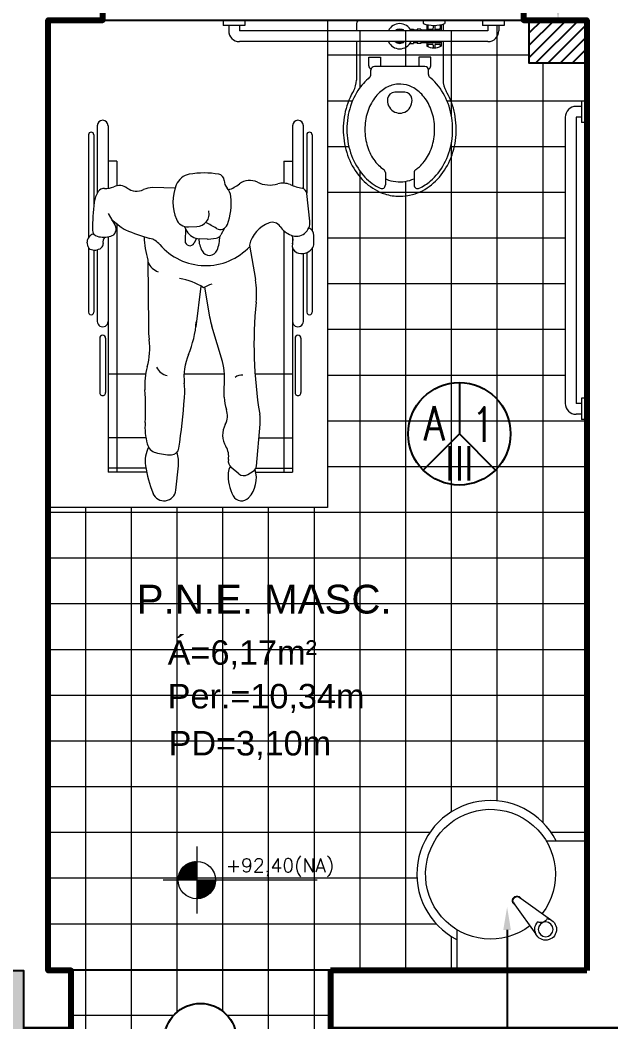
# Model space of a CAD drawing. Header units: metres. Extents: x -15851 to -15710, y 6781 to 6850.
# Drawn here: x -15805.725 to -15803.674, y 6833.969 to 6837.447 of the extents above; entities that cross this region are included whole.
import ezdxf
from ezdxf import colors
from ezdxf.entities.mleader import LeaderData, LeaderLine
from ezdxf.enums import TextEntityAlignment as Align
from ezdxf.math import Vec2, Vec3

# ---------------------------------------------------------------- set-up
doc = ezdxf.new("R2010")
doc.units = ezdxf.units.M
doc.linetypes.add('ACAD_ISO02W100', pattern=[15, 12, -3])
doc.layers.add('borda', color=220, linetype='Continuous', lineweight=9, plot=False)
for name, color, linetype in [('ESQUADRIAS', 2, 'Continuous'), ('pilares', 253, 'Continuous'), ('Shafts', 1, 'Continuous'), ('TEXTO', 7, 'Continuous'), ('Texto Esquadrias', 7, 'Continuous'), ('Texto Perimetro e Pé Direito', 7, 'Continuous'), ('TXT', 2, 'Continuous')]:
    doc.layers.add(name, color=color, linetype=linetype)
for name, color, linetype, lineweight in [('hachura interna', 49, 'Continuous', 9), ('linha', 1, 'Continuous', 9), ('Linha 1', 1, 'Continuous', 13), ('linha2', 2, 'Continuous', 20), ('parede', 8, 'Continuous', 80), ('parede-0', 1, 'Continuous', 30), ('PISO', 8, 'Continuous', 13), ('projeção', 25, 'ACAD_ISO02W100', 9)]:
    doc.layers.add(name, color=color, linetype=linetype, lineweight=lineweight)
doc.layers.get('borda').off()
doc.styles.add('AMBI', font='arial.ttf')
doc.styles.add('romans', font='romans.shx')
doc.styles.add('STYLE1', font='romans.shx')

# ---------------------------------------------------------------- blocks, each defined once
blk = doc.blocks.new('lavatorio PNE')
at = {"layer": 'linha'}
blk.add_circle((20.89, -5.72), 1.7, dxfattribs=at)
blk.add_arc((20.89, -15.1), 1.06, 161.2845, 18.7155, dxfattribs=at)
at = {"layer": 'linha2'}
for p, q in [((19.89, -14.76), (18.52, -6.53)), ((21.89, -14.76), (23.25, -6.53)), ((20.01, -15.47), (19.89, -14.76)), ((21.77, -15.47), (21.89, -14.76))]:
    blk.add_line(p, q, dxfattribs=at)
for centre, radius, start, end in [((20.89, -5.72), 2.5, 341.1513, 198.8487), ((20.89, -5.72), 2.5, 198.8487, 267.8282), ((20.89, -5.72), 2.5, 323.7684, 341.1513), ((20.89, -23.75), 15, 97.571, 82.429), ((22.43, -8.91), 1.77, 74.3438, 157.2528), ((20.89, -14.95), 1.03, 210.8046, 329.1954)]:
    blk.add_arc(centre, radius, start, end, dxfattribs=at)
blk = doc.blocks.new('LSKDFL')
at = {"layer": 'linha'}
blk.add_arc((-16292.2732, 6871.4164), 0.17, 27.0513, 242.9487, dxfattribs=at)
at = {"layer": 'linha2'}
blk.add_lwpolyline([(-16292.1447, 6871.4937), (-16292.0505, 6871.4937), (-16292.0505, 6871.1937), (-16292.3505, 6871.1937), (-16292.3505, 6871.2878)], dxfattribs=at)
at = {"layer": 'linha', "xscale": -0.01, "yscale": 0.01, "zscale": 0.01, "rotation": 225.0000000000001}
blk.add_blockref('lavatorio PNE', (-16292.253, 6871.1007), dxfattribs=at)
blk = doc.blocks.new('deficiente 10')
for p, q in [((-741.89, 289.11), (-744.62, 289.09)), ((-782.78, 285.44), (-760.92, 285.44)), ((-779.61, 288.5), (-746.4, 288.5)), ((-779.61, 286.64), (-759.4, 286.64)), ((-749.65, 287.7), (-759.24, 286.66)), ((-740.15, 288.5), (-718.03, 288.5)), ((-738.77, 286.64), (-718.03, 286.64)), ((-738.47, 285.44), (-714.85, 285.44)), ((-709.01, 284.59), (-690.11, 284.59)), ((-709.01, 282.56), (-690.11, 282.56)), ((-782.78, 281.71), (-762, 281.71)), ((-770.51, 278.72), (-770.51, 281.71)), ((-770.51, 278.72), (-762.82, 278.72)), ((-746.29, 278.72), (-662.49, 278.72)), ((-744.04, 281.71), (-741.76, 281.71)), ((-740.39, 281.71), (-662.49, 281.71)), ((-696.56, 281.71), (-696.56, 268.66)), ((-674.43, 270.01), (-674.43, 281.71)), ((-663.9, 268.95), (-663.9, 281.71)), ((-662.49, 268.92), (-662.49, 281.71)), ((-741.35, 266.75), (-729.33, 268.81)), ((-664.63, 269.14), (-679.18, 270.44)), ((-661.7, 266.18), (-662.89, 268.07)), ((-661.92, 263.08), (-664.14, 260.43)), ((-747.19, 258.08), (-744.88, 256.82)), ((-696.56, 258.04), (-696.56, 244.04)), ((-688.48, 258), (-696.53, 258.04)), ((-743.38, 252.4), (-743.75, 255.17)), ((-700.93, 257.39), (-713.14, 253.67)), ((-743.37, 252.2), (-743.52, 249.39)), ((-726.72, 251.16), (-716.4, 252.9)), ((-747.69, 245.55), (-747.84, 248.46)), ((-743.68, 248.33), (-742.01, 247.52)), ((-727.1, 249.89), (-712.92, 248.12)), ((-747.87, 244.08), (-746.19, 245.03)), ((-747.03, 244.56), (-742.79, 244.4)), ((-761.12, 240.92), (-761.29, 233.11)), ((-656.22, 241.18), (-664.64, 242.1)), ((-736.1, 231.52), (-712.81, 231.65)), ((-696.56, 230.69), (-696.56, 217.66)), ((-674.43, 230.8), (-674.43, 217.66)), ((-663.9, 230.79), (-663.9, 217.66)), ((-662.49, 231.05), (-662.49, 217.66)), ((-770.51, 220.65), (-761.91, 220.65)), ((-770.51, 220.65), (-770.51, 217.66)), ((-752.25, 217.67), (-748.17, 220.13)), ((-750.21, 218.89), (-747.55, 222.2)), ((-749.74, 219.48), (-749.74, 219.18)), ((-748.8, 220.65), (-662.49, 220.65)), ((-782.78, 217.66), (-761.01, 217.66)), ((-744.21, 217.66), (-662.49, 217.66)), ((-709.01, 216.81), (-690.11, 216.81)), ((-782.78, 213.93), (-759.42, 213.93)), ((-779.61, 212.73), (-755.14, 212.73)), ((-739.71, 213.93), (-714.85, 213.93)), ((-739.6, 212.73), (-718.03, 212.73)), ((-709.01, 214.78), (-690.11, 214.78)), ((-779.61, 210.87), (-743.77, 210.87)), ((-743.56, 210.71), (-744.54, 211.43)), ((-740.76, 210.75), (-742.38, 210.45)), ((-740.44, 210.87), (-718.03, 210.87))]:
    blk.add_line(p, q)
for centre, radius, start, end in [((-744.6, 286.04), 3.06, 90.3734, 154.0963), ((-741.87, 286.37), 2.73, 50.9982, 90.3734), ((-782.78, 283.58), 1.87, 90, 270), ((-779.61, 287.57), 0.933, 90, 270), ((-759.01, 284.59), 2.09, 96.1738, 168.553), ((-749.14, 282.98), 4.74, 338.1434, 96.1738), ((-743.04, 284.92), 4.61, 336.7071, 50.9982), ((-718.03, 287.57), 0.933, 270, 90), ((-714.85, 283.58), 1.87, 270, 90), ((-782.23, 289.29), 21.6, 337.1485, 348.553), ((-742.9, 277.53), 4.34, 74.409, 113.6829), ((-741.07, 284.07), 2.46, 254.409, 336.7071), ((-709.01, 283.58), 1.02, 90, 270), ((-690.11, 283.58), 1.02, 270, 90), ((-756.42, 278.41), 6.41, 157.1485, 196.5694), ((-752.7, 284.41), 8.57, 304.5485, 338.1434), ((-771.88, 273.81), 9.72, 333.5166, 16.5694), ((-746, 274.68), 3.24, 124.5485, 199.9444), ((-738.92, 277.25), 10.77, 199.9444, 256.9452), ((-757.88, 266.84), 5.91, 153.5166, 217.5222), ((-724.46, 240.31), 28.91, 84.1619, 99.6849), ((-706.7, 414.09), 145.78, 264.1619, 279.4895), ((-680.4, 256.78), 13.71, 84.8929, 99.4895), ((-664.84, 266.84), 2.3, 32.0961, 84.8929), ((-660.43, 259.08), 10.06, 47.1659, 107.4034), ((-755.25, 251.54), 21.03, 310.6612, 46.6858), ((-693.21, 263.9), 3, 169.3771, 225.3134), ((-663.94, 264.78), 2.64, 320.0692, 32.0961), ((-655.86, 264.01), 3.33, 299.1731, 47.1659), ((-773.62, 254.75), 13.93, 19.7257, 37.5222), ((-661.05, 273.32), 13.98, 264.8934, 299.1731), ((-763.77, 255.75), 2.19, 90.9535, 170.2167), ((-763.87, 262.07), 4.12, 270.9535, 311.3289), ((-757.59, 254.92), 5.39, 96.4099, 131.3289), ((-755.83, 239.25), 21.16, 69.5864, 96.4099), ((-749.35, 256.65), 2.59, 329.1701, 69.5864), ((-696.6, 243.19), 14.84, 89.7461, 106.9445), ((-688.43, 270.11), 12.11, 269.7461, 290.1272), ((-682.07, 252.77), 6.35, 61.1107, 110.1272), ((-675.4, 264.88), 7.47, 241.1107, 302.0847), ((-668.02, 253.11), 6.42, 79.8776, 122.0847), ((-666.38, 262.3), 2.92, 259.8776, 320.0692), ((-661.87, 264.2), 4.83, 237.7219, 264.8934), ((-736.57, 251.06), 29.79, 170.2167, 190.0443), ((-710.17, 233.27), 43.04, 149.1701, 154.8848), ((-745.95, 254.88), 2.22, 7.5231, 61.3712), ((-744.31, 243.54), 12.89, 68.468, 90.2381), ((-740.64, 252.85), 2.89, 297.295, 68.468), ((-752.12, 248.46), 4.28, 0, 105.4377), ((-744.48, 252.25), 1.11, 357.1058, 7.5231), ((-708.49, 239.21), 21.46, 147.274, 171.2195), ((-707.97, 260.61), 21, 199.3703, 207.8163), ((-720.73, 278.6), 26.06, 279.5756, 286.9445), ((-748.83, 249.65), 5.32, 299.7251, 357.1058), ((-744.23, 259.8), 10.72, 273.7076, 297.295), ((-742.73, 246.04), 1.64, 267.8272, 64.231), ((-717.45, 211.68), 36.72, 67.3879, 85.668), ((-759.96, 246.92), 6.04, 190.0443, 248.1335), ((-751.96, 245.32), 4.28, 292.3739, 3.0345), ((-695.48, 264.41), 20.4, 247.3879, 276.056), ((-690.4, 216.46), 27.82, 85.583, 96.056), ((-708.97, -24), 268.99, 81.839, 85.583), ((-756.33, 255.96), 15.78, 248.1335, 292.3739), ((-671.16, 239.68), 2.62, 1.2881, 81.839), ((-665.79, 231.59), 10.57, 83.7627, 109.5493), ((-656.67, 237.08), 4.12, 291.9692, 83.7627), ((-701.86, 239.79), 6.09, 298.693, 344.3358), ((-686.65, 239.33), 18.11, 343.4823, 1.2881), ((-754.62, 232.96), 6.67, 178.7191, 206.463), ((-737.21, 230.53), 6.66, 130.6612, 165.644), ((-738.13, 237.43), 6.52, 295.1049, 338.8275), ((-673.39, 235.4), 4.29, 284.8355, 343.4823), ((-670.74, 271.97), 41.74, 278.261, 291.9692), ((-765.47, 227.56), 5.45, 323.1315, 26.463), ((-794.6, 245.22), 52.57, 335.8172, 345.644), ((-744.49, 257.23), 27.04, 270.5698, 288.0744), ((-713, 266.35), 34.7, 270.312, 277.4493), ((-705.47, 208.78), 23.36, 74.1699, 97.4493), ((-692.85, 253.27), 22.88, 254.1699, 274.4975), ((-684.86, 151.59), 79.1, 86.3024, 94.4975), ((-678.25, 253.75), 23.27, 266.3024, 284.8355), ((-666.27, 241.2), 10.65, 242.6529, 278.261), ((-757.52, 221.59), 4.49, 143.1315, 205.2149), ((-752.83, 226.47), 6.79, 321.1007, 335.8172), ((-767.49, 216.89), 6.53, 356.2268, 25.2149), ((-746.86, 217.95), 2.54, 14.3528, 121.0291), ((-782.78, 215.79), 1.87, 90, 270), ((-758.47, 216.3), 2.51, 176.2268, 235.4123), ((-753.7, 216.2), 9.6, 346.2891, 14.3528), ((-742.23, 218.76), 2.88, 229.4894, 277.8265), ((-741.63, 214.34), 1.58, 37.78, 97.8265), ((-714.85, 215.79), 1.87, 270, 90), ((-709.01, 215.79), 1.02, 90, 270), ((-690.11, 215.79), 1.02, 270, 90), ((-779.61, 211.8), 0.933, 90, 270), ((-755.27, 220.95), 8.15, 235.4123, 263.5457), ((-745.36, 308.58), 96.35, 263.5457, 269.2953), ((-746.51, 214.45), 2.2, 269.2953, 346.2891), ((-743.77, 212.49), 1.31, 166.4185, 233.805), ((-743.36, 213), 3.77, 334.4064, 37.78), ((-718.03, 211.8), 0.933, 270, 90), ((-742.66, 211.94), 1.52, 233.805, 280.699), ((-740.96, 211.85), 1.12, 280.699, 334.4064)]:
    blk.add_arc(centre, radius, start, end)
blk = doc.blocks.new('SDFSDF')
at = {"layer": 'linha2'}
for p, q in [((-15806.4186, 6838.1187), (-15806.4186, 6838.0999)), ((-15806.3436, 6838.0999), (-15806.4186, 6838.0999)), ((-15806.3999, 6838.0999), (-15806.3999, 6838.0812)), ((-15806.3624, 6838.0999), (-15806.3624, 6838.0812)), ((-15806.3436, 6838.1187), (-15806.3436, 6838.0999)), ((-15805.7249, 6838.1187), (-15805.7249, 6838.1062)), ((-15805.7124, 6838.1027), (-15805.7124, 6838.0841)), ((-15805.7092, 6838.102), (-15805.7092, 6838.0903)), ((-15805.6905, 6838.1), (-15805.6905, 6838.0903)), ((-15805.6842, 6838.1), (-15805.6842, 6838.0903)), ((-15805.6655, 6838.102), (-15805.6655, 6838.0903)), ((-15805.6624, 6838.1027), (-15805.6624, 6838.0841)), ((-15805.6499, 6838.1187), (-15805.6499, 6838.1062)), ((-15805.5186, 6838.1187), (-15805.5186, 6838.0999)), ((-15805.4436, 6838.0999), (-15805.5186, 6838.0999)), ((-15805.4999, 6838.0999), (-15805.4999, 6838.0812)), ((-15805.4624, 6838.0999), (-15805.4624, 6838.0812)), ((-15805.4436, 6838.1187), (-15805.4436, 6838.0999)), ((-15805.4999, 6838.0812), (-15806.3624, 6838.0812)), ((-15805.7701, 6838.0872), (-15805.7581, 6838.0872)), ((-15805.7581, 6838.0872), (-15805.7581, 6838.0812)), ((-15805.7581, 6838.0841), (-15805.7456, 6838.0841)), ((-15805.7456, 6838.0872), (-15805.7456, 6838.0812)), ((-15805.7331, 6838.0872), (-15805.7456, 6838.0872)), ((-15805.7331, 6838.0872), (-15805.7331, 6838.0812)), ((-15805.7331, 6838.0841), (-15805.6624, 6838.0841)), ((-15805.7061, 6838.0872), (-15805.6936, 6838.0872)), ((-15805.6811, 6838.0872), (-15805.6686, 6838.0872)), ((-15805.4999, 6838.0437), (-15806.3624, 6838.0437)), ((-15805.7701, 6838.0376), (-15805.7581, 6838.0376)), ((-15805.7581, 6838.0437), (-15805.7581, 6838.0376)), ((-15805.7581, 6838.0408), (-15805.7456, 6838.0408)), ((-15805.7456, 6838.0437), (-15805.7456, 6838.0376)), ((-15805.7331, 6838.0376), (-15805.7456, 6838.0376)), ((-15805.7331, 6838.0437), (-15805.7331, 6838.0376)), ((-15805.7331, 6838.0408), (-15805.6624, 6838.0408)), ((-15805.7124, 6838.0408), (-15805.7124, 6838.0283)), ((-15805.7092, 6838.0314), (-15805.7092, 6838.0267)), ((-15805.7061, 6838.0345), (-15805.6936, 6838.0345)), ((-15805.6905, 6838.0314), (-15805.6905, 6838.0221)), ((-15805.6842, 6838.0314), (-15805.6842, 6838.0221)), ((-15805.6811, 6838.0345), (-15805.6686, 6838.0345)), ((-15805.6655, 6838.0314), (-15805.6655, 6838.0267)), ((-15805.6624, 6838.0408), (-15805.6624, 6838.0283)), ((-15805.1753, 6837.8187), (-15805.1941, 6837.8187)), ((-15805.1753, 6837.8374), (-15805.1753, 6837.7624)), ((-15805.1566, 6837.8374), (-15805.1753, 6837.8374)), ((-15805.2316, 6837.7812), (-15805.2316, 6836.7874)), ((-15805.1941, 6837.7812), (-15805.1941, 6836.7874)), ((-15805.1753, 6837.7812), (-15805.1941, 6837.7812)), ((-15805.1566, 6837.7624), (-15805.1753, 6837.7624)), ((-15805.1566, 6836.8062), (-15805.1753, 6836.8062)), ((-15805.1753, 6836.8062), (-15805.1753, 6836.7312)), ((-15805.1753, 6836.7874), (-15805.1941, 6836.7874)), ((-15805.1753, 6836.7499), (-15805.1941, 6836.7499)), ((-15805.1566, 6836.7312), (-15805.1753, 6836.7312))]:
    blk.add_line(p, q, dxfattribs=at)
at = {"layer": 'linha2', "linetype": 'Continuous'}
for p, q in [((-15805.9565, 6838.1062), (-15805.9565, 6838.0812)), ((-15805.6499, 6838.1187), (-15805.944, 6838.1187)), ((-15805.6557, 6838.1043), (-15805.6557, 6838.0812)), ((-15805.9565, 6838.0437), (-15805.9565, 6837.9103)), ((-15805.6557, 6838.0437), (-15805.6557, 6837.9103)), ((-15805.9135, 6837.9595), (-15805.9135, 6837.9899)), ((-15805.9135, 6837.9899), (-15805.8727, 6837.9899)), ((-15805.8727, 6837.9899), (-15805.8727, 6837.9595)), ((-15805.6988, 6837.9899), (-15805.7395, 6837.9899)), ((-15805.7395, 6837.9899), (-15805.7395, 6837.9595)), ((-15805.6988, 6837.9595), (-15805.6988, 6837.9899)), ((-15805.7186, 6837.9576), (-15805.8936, 6837.9576)), ((-15805.9061, 6837.9295), (-15805.9061, 6837.9451)), ((-15805.7061, 6837.9295), (-15805.7061, 6837.9451)), ((-15805.8561, 6837.5891), (-15805.8561, 6837.546))]:
    blk.add_line(p, q, dxfattribs=at)
at = {"layer": 'linha2'}
for points in [[(-15805.7919, 6838.0812), (-15805.7936, 6838.0841), (-15805.8186, 6838.0841), (-15805.8203, 6838.0812)], [(-15805.8203, 6838.0437), (-15805.8186, 6838.0408), (-15805.7936, 6838.0408), (-15805.7919, 6838.0437)]]:
    blk.add_lwpolyline(points, dxfattribs=at)
at = {"layer": 'linha2', "linetype": 'Continuous', "flags": 128}
for points in [[(-15805.7637, 6837.8461, 0.377621), (-15805.7885, 6837.868), (-15805.8237, 6837.868, 0.377621), (-15805.8485, 6837.8461)], [(-15805.7506, 6837.5995, 0.248891), (-15805.7561, 6837.5891), (-15805.7561, 6837.546, 0.551149), (-15805.7383, 6837.5348)]]:
    blk.add_lwpolyline(points, format="xyb", dxfattribs=at)
at = {"layer": 'linha2', "linetype": 'Continuous'}
for centre, radius, start, end in [((-15805.944, 6838.1062), 0.0125, 90, 180), ((-15805.901, 6837.9595), 0.0125, 180, 247.3817), ((-15805.8936, 6837.9451), 0.0125, 90, 180), ((-15805.8852, 6837.9595), 0.0125, 350.9999, 0), ((-15805.727, 6837.9595), 0.0125, 180, 189.0001), ((-15805.7186, 6837.9451), 0.0125, 0, 90), ((-15805.7113, 6837.9595), 0.0125, 292.6183, 0), ((-15805.9186, 6837.9295), 0.0125, 309.6473, 0), ((-15805.6936, 6837.9295), 0.0125, 180, 230.3906), ((-15806.0315, 6837.9103), 0.075, 329.4655, 0), ((-15805.5807, 6837.9103), 0.075, 180, 210.5285), ((-15805.8686, 6837.5891), 0.0125, 0, 55.8586), ((-15805.8686, 6837.546), 0.0125, 244.5524, 0)]:
    blk.add_arc(centre, radius, start, end, dxfattribs=at)
at = {"layer": 'linha2'}
for centre, radius, start, end in [((-15805.8061, 6838.0624), 0.0437, 25.3769, 154.6231), ((-15805.6874, 6838.2155), 0.1156, 251.0754, 288.9246), ((-15806.3624, 6838.0812), 0.0375, 180, 270), ((-15805.8061, 6838.0624), 0.025, 48.5904, 131.4096), ((-15805.678, 6838.0624), 0.0406, 147.7958, 152.5136), ((-15805.7061, 6838.0903), 0.00313, 180, 270), ((-15805.6936, 6838.0903), 0.00313, 270, 0), ((-15805.6811, 6838.0903), 0.00313, 180, 270), ((-15805.6686, 6838.0903), 0.00313, 270, 0), ((-15805.6967, 6838.0624), 0.0406, 27.4869, 32.2048), ((-15805.4999, 6838.0812), 0.0375, 270, 0), ((-15805.8061, 6838.0624), 0.0437, 205.3769, 334.6231), ((-15805.8061, 6838.0624), 0.025, 228.5904, 311.4096), ((-15805.678, 6838.0624), 0.0406, 207.4864, 212.2042), ((-15805.6874, 6838.0751), 0.0531, 241.9275, 298.0725), ((-15805.7061, 6838.0314), 0.00313, 90, 180), ((-15805.6936, 6838.0314), 0.00313, 0, 90), ((-15805.6811, 6838.0314), 0.00313, 90, 180), ((-15805.6686, 6838.0314), 0.00313, 0, 90), ((-15805.6967, 6838.0624), 0.0406, 327.7952, 332.5131), ((-15805.1941, 6837.7812), 0.0375, 90, 180), ((-15805.1941, 6836.7874), 0.0375, 180, 270)]:
    blk.add_arc(centre, radius, start, end, dxfattribs=at)
at = {"layer": 'linha2', "linetype": 'Continuous'}
blk.add_ellipse((-15805.8061, 6837.8402), major_axis=(0, -0.0449), ratio=0.952683, start_param=4.579645, end_param=7.986726, dxfattribs=at)
for points, knots in [([(-15805.9106, 6837.9198), (-15805.926, 6837.9071), (-15805.9397, 6837.8916), (-15805.9653, 6837.8521), (-15805.976, 6837.827), (-15805.9889, 6837.7738), (-15805.9911, 6837.7458), (-15805.9867, 6837.6907), (-15805.9802, 6837.6636), (-15805.9591, 6837.6142), (-15805.9446, 6837.5919), (-15805.9114, 6837.5572), (-15805.8934, 6837.544), (-15805.874, 6837.5347)], [3.741091, 3.741091, 3.741091, 3.741091, 4.045411, 4.045411, 4.426754, 4.426754, 4.808096, 4.808096, 5.189438, 5.189438, 5.57078, 5.57078, 5.909278, 5.909278, 5.909278, 5.909278]), ([(-15805.7383, 6837.5348), (-15805.7245, 6837.5413), (-15805.7115, 6837.5498), (-15805.6805, 6837.5762), (-15805.6641, 6837.5968), (-15805.6391, 6837.6436), (-15805.6303, 6837.6697), (-15805.6215, 6837.7241), (-15805.6214, 6837.7522), (-15805.6299, 6837.8066), (-15805.6384, 6837.8329), (-15805.6632, 6837.8799), (-15805.6793, 6837.9006), (-15805.6994, 6837.918), (-15805.7005, 6837.9189), (-15805.7016, 6837.9198)], [0.373937, 0.373937, 0.373937, 0.373937, 0.613333, 0.613333, 0.994675, 0.994675, 1.376017, 1.376017, 1.757359, 1.757359, 2.138701, 2.138701, 2.520043, 2.520043, 2.542071, 2.542071, 2.542071, 2.542071]), ([(-15805.7506, 6837.5995), (-15805.7463, 6837.6024), (-15805.7421, 6837.6057), (-15805.7259, 6837.6201), (-15805.7149, 6837.6342), (-15805.6975, 6837.667), (-15805.6912, 6837.6859), (-15805.6844, 6837.7255), (-15805.6841, 6837.7462), (-15805.6896, 6837.7861), (-15805.6954, 6837.8053), (-15805.7118, 6837.8392), (-15805.7224, 6837.8537), (-15805.7461, 6837.8767), (-15805.7591, 6837.8849), (-15805.7858, 6837.8951), (-15805.7994, 6837.8971), (-15805.8264, 6837.8951), (-15805.8399, 6837.8911), (-15805.866, 6837.8767), (-15805.8785, 6837.8662), (-15805.9003, 6837.8393), (-15805.9095, 6837.8229), (-15805.9226, 6837.7864), (-15805.9264, 6837.7663), (-15805.9278, 6837.7257), (-15805.9254, 6837.7053), (-15805.9148, 6837.6673), (-15805.9067, 6837.6497), (-15805.8866, 6837.6203), (-15805.8745, 6837.6083), (-15805.8618, 6837.5996), (-15805.8617, 6837.5995), (-15805.8616, 6837.5995)], [0.509912, 0.509912, 0.509912, 0.509912, 0.634301, 0.634301, 1.001215, 1.001215, 1.368128, 1.368128, 1.735042, 1.735042, 2.101955, 2.101955, 2.468868, 2.468868, 2.835782, 2.835782, 3.202695, 3.202695, 3.569609, 3.569609, 3.936522, 3.936522, 4.303435, 4.303435, 4.670349, 4.670349, 5.037262, 5.037262, 5.404176, 5.404176, 5.771089, 5.771089, 5.773195, 5.773195, 5.773195, 5.773195]), ([(-15805.9669, 6837.8722), (-15805.9713, 6837.8648), (-15805.9752, 6837.8572), (-15805.9899, 6837.8249), (-15805.9972, 6837.7982), (-15806.0036, 6837.7437), (-15806.0026, 6837.7157), (-15805.9926, 6837.6619), (-15805.9835, 6837.636), (-15805.9581, 6837.5894), (-15805.9417, 6837.5686), (-15805.9034, 6837.5352), (-15805.8814, 6837.5225), (-15805.8412, 6837.5095), (-15805.8237, 6837.5067), (-15805.8061, 6837.5067), (-15805.7912, 6837.5067), (-15805.7762, 6837.5087), (-15805.7381, 6837.5192), (-15805.7157, 6837.5309), (-15805.6762, 6837.5626), (-15805.6591, 6837.5826), (-15805.6322, 6837.628), (-15805.6222, 6837.6535), (-15805.6105, 6837.7069), (-15805.6087, 6837.7348), (-15805.6133, 6837.7896), (-15805.6197, 6837.8165), (-15805.6344, 6837.8521), (-15805.6396, 6837.8624), (-15805.6453, 6837.8722)], [4.092165, 4.092165, 4.092165, 4.092165, 4.209542, 4.209542, 4.571964, 4.571964, 4.934387, 4.934387, 5.296809, 5.296809, 5.659232, 5.659232, 6.021654, 6.021654, 6.283185, 6.283185, 6.283185, 6.506079, 6.506079, 6.868501, 6.868501, 7.230924, 7.230924, 7.593347, 7.593347, 7.955769, 7.955769, 8.318192, 8.318192, 8.474231, 8.474231, 8.474231, 8.474231]), ([(-15805.8561, 6837.5678), (-15805.855, 6837.5673), (-15805.8538, 6837.5668), (-15805.8421, 6837.5618), (-15805.8312, 6837.5589), (-15805.8091, 6837.5562), (-15805.7981, 6837.5565), (-15805.7766, 6837.56), (-15805.7662, 6837.5632), (-15805.7561, 6837.5678)], [5.9223238, 5.9223238, 5.9223238, 5.9223238, 5.9481799, 5.9481799, 6.1834525, 6.1834525, 6.418725, 6.418725, 6.6440049, 6.6440049, 6.6440049, 6.6440049])]:
    blk.add_open_spline(points, degree=3, knots=knots, dxfattribs=at)
blk = doc.blocks.new('A$C676863C5')
at = {"layer": 'TXT'}
for p, q in [((0, 23.91), (0, 1.56)), ((0, 1.56), (-15.81, -14.25)), ((0, 1.56), (15.81, -14.25))]:
    blk.add_line(p, q, dxfattribs=at)
blk.add_circle((0, 1.56), 22.36, dxfattribs=at)
blk = doc.blocks.new('Adc_nivelpl')
h = blk.add_hatch()
h.set_pattern_fill('_U', color=256, scale=0.005, angle=45, style=0, double=1)
h.set_pattern_definition([(45, (-5.8772514, -3.5161936), (-0.003535534, 0.003535534), []), (135, (-5.8772514, -3.5161936), (-0.003535534, -0.003535534), [])])
h.paths.add_polyline_path([(0.1954, -0.0865, 0.414214), (0.0865, -0.1954), (0.1954, -0.1954)])
h.paths.add_polyline_path([(0.1954, -0.1954), (0.1954, -0.3043, 0.414214), (0.3043, -0.1954)])
for p, q in [((0.1954, 0), (0.1954, -0.3908)), ((0.8958, -0.1954), (0, -0.1954))]:
    blk.add_line(p, q)
blk.add_circle((0.1954, -0.1954), 0.1089)
at = {"flags": 8}
blk.add_attdef('NIVEL', (0.3642, -0.1501), '', height=0.1, dxfattribs=at)

msp = doc.modelspace()

# ---------------------------------------------------------------- hatches: boundary and pattern name
at = {"layer": 'pilares'}
h = msp.add_hatch(color=256, dxfattribs=at)
h.paths.add_polyline_path([(-15796.4973, 6818.7673), (-15796.7973, 6818.7673), (-15796.7973, 6818.5673), (-15796.4973, 6818.5673)])
h.paths.add_polyline_path([(-15801.1273, 6818.7673), (-15801.4273, 6818.7673), (-15801.4273, 6818.5673), (-15801.1273, 6818.5673)])
h.paths.add_polyline_path([(-15803.8173, 6818.7673), (-15804.1173, 6818.7673), (-15804.1173, 6818.5673), (-15803.8173, 6818.5673)])
h.paths.add_polyline_path([(-15805.9073, 6821.8173), (-15806.2073, 6821.8173), (-15806.2073, 6821.3173), (-15805.9073, 6821.3173)])
h.paths.add_polyline_path([(-15810.6873, 6821.8173), (-15810.9873, 6821.8173), (-15810.9873, 6821.3173), (-15810.6873, 6821.3173)])
h.paths.add_polyline_path([(-15815.4673, 6821.8173), (-15815.7673, 6821.8173), (-15815.7673, 6821.3173), (-15815.4673, 6821.3173)])
h.paths.add_polyline_path([(-15815.4673, 6827.9173), (-15815.7673, 6827.9173), (-15815.7673, 6827.4173), (-15815.4673, 6827.4173)])
h.paths.add_polyline_path([(-15810.6873, 6827.9173), (-15810.9873, 6827.9173), (-15810.9873, 6827.4173), (-15810.6873, 6827.4173)])
h.paths.add_polyline_path([(-15805.9073, 6827.9173), (-15806.2073, 6827.9173), (-15806.2073, 6827.4173), (-15805.9073, 6827.4173)])
h.paths.add_polyline_path([(-15801.1273, 6827.9173), (-15801.4273, 6827.9173), (-15801.4273, 6827.4173), (-15801.1273, 6827.4173)])
h.paths.add_polyline_path([(-15796.3473, 6827.9173), (-15796.6473, 6827.9173), (-15796.6473, 6827.4173), (-15796.3473, 6827.4173)])
h.paths.add_polyline_path([(-15796.3473, 6821.8173), (-15796.6473, 6821.8173), (-15796.6473, 6821.3173), (-15796.3473, 6821.3173)])
h.paths.add_polyline_path([(-15791.5673, 6821.8173), (-15791.8673, 6821.8173), (-15791.8673, 6821.3173), (-15791.5673, 6821.3173)])
h.paths.add_polyline_path([(-15791.5673, 6827.9173), (-15791.8673, 6827.9173), (-15791.8673, 6827.4173), (-15791.5673, 6827.4173)])
h.paths.add_polyline_path([(-15791.5673, 6834.1473), (-15791.8673, 6834.1473), (-15791.8673, 6833.6473), (-15791.5673, 6833.6473)])
h.paths.add_polyline_path([(-15796.3473, 6834.1473), (-15796.6473, 6834.1473), (-15796.6473, 6833.6473), (-15796.3473, 6833.6473)])
h.paths.add_polyline_path([(-15798.6773, 6832.1673), (-15798.9773, 6832.1673), (-15798.9773, 6831.9673), (-15798.6773, 6831.9673)])
h.paths.add_polyline_path([(-15801.2423, 6834.1473), (-15801.5423, 6834.1473), (-15801.5423, 6833.6473), (-15801.2423, 6833.6473)])
h.paths.add_polyline_path([(-15805.7123, 6834.1473), (-15806.0123, 6834.1473), (-15806.0123, 6833.6473), (-15805.7123, 6833.6473)])
h.paths.add_polyline_path([(-15803.5173, 6832.1673), (-15803.8173, 6832.1673), (-15803.8173, 6831.9673), (-15803.5173, 6831.9673)])
h.paths.add_polyline_path([(-15808.3573, 6832.1673), (-15808.6573, 6832.1673), (-15808.6573, 6831.9673), (-15808.3573, 6831.9673)])
h.paths.add_polyline_path([(-15810.6873, 6834.1473), (-15810.9873, 6834.1473), (-15810.9873, 6833.6473), (-15810.6873, 6833.6473)])
h.paths.add_polyline_path([(-15815.4673, 6834.1473), (-15815.7673, 6834.1473), (-15815.7673, 6833.6473), (-15815.4673, 6833.6473)])
h.paths.add_polyline_path([(-15810.3373, 6837.5973), (-15810.7373, 6837.5973), (-15810.7373, 6837.3973), (-15810.3373, 6837.3973)])
h.paths.add_polyline_path([(-15805.8573, 6837.5973), (-15806.2573, 6837.5973), (-15806.2573, 6837.3973), (-15805.8573, 6837.3973)])
h.paths.add_polyline_path([(-15801.0773, 6837.5973), (-15801.4773, 6837.5973), (-15801.4773, 6837.3973), (-15801.0773, 6837.3973)])
h.paths.add_polyline_path([(-15796.6073, 6837.5973), (-15797.0073, 6837.5973), (-15797.0073, 6837.3973), (-15796.6073, 6837.3973)])
at = {"layer": 'Shafts'}
h = msp.add_hatch(dxfattribs=at)
h.set_pattern_fill('_USER', color=256, scale=0.03, angle=45, style=0, pattern_type=0)
h.set_pattern_definition([(45, (1.069288, -0.671344), (-0.021213203436, 0.021213203436), [])])
h.paths.add_polyline_path([(-15803.7573, 6837.4473), (-15803.9573, 6837.4473), (-15803.9573, 6837.2973), (-15803.7573, 6837.2973)])

# ---------------------------------------------------------------- linework, layer by layer
at = {"layer": 'ESQUADRIAS', "color": 1}
msp.add_line((-15805.4373, 6837.4473), (-15803.9773, 6837.4473), dxfattribs=at)
at = {"layer": 'hachura interna', "linetype": 'Continuous'}
for p, q in [((-15804.5445, 6837.2133), (-15804.5445, 6837.4098)), ((-15804.3857, 6837.2862), (-15804.3857, 6837.4098)), ((-15804.227, 6837.112), (-15804.227, 6837.4098)), ((-15804.0682, 6834.7362), (-15804.0682, 6837.4286)), ((-15804.6575, 6837.3262), (-15803.9573, 6837.3262)), ((-15803.9095, 6834.6607), (-15803.9095, 6837.2973)), ((-15804.6575, 6837.1674), (-15804.5705, 6837.1674)), ((-15804.2432, 6837.1674), (-15803.7573, 6837.1674)), ((-15804.227, 6834.6987), (-15804.227, 6837.0234)), ((-15804.6575, 6837.0087), (-15804.5837, 6837.0087)), ((-15804.2299, 6837.0087), (-15803.8323, 6837.0087)), ((-15804.5445, 6834.1473), (-15804.5445, 6836.9221)), ((-15804.3857, 6834.1473), (-15804.3857, 6836.8873)), ((-15804.6575, 6836.8499), (-15803.8323, 6836.8499)), ((-15804.6575, 6836.6912), (-15803.8323, 6836.6912)), ((-15804.6575, 6836.5324), (-15803.8323, 6836.5324)), ((-15804.6575, 6836.3737), (-15803.8323, 6836.3737)), ((-15804.6575, 6836.2149), (-15803.8323, 6836.2149)), ((-15804.6575, 6836.0562), (-15803.7573, 6836.0562)), ((-15804.6575, 6835.8974), (-15803.7573, 6835.8974)), ((-15805.6273, 6835.7387), (-15803.7573, 6835.7387)), ((-15805.497, 6834.1473), (-15805.497, 6835.7555)), ((-15805.3382, 6834.1473), (-15805.3382, 6835.7555)), ((-15805.1795, 6834.1473), (-15805.1795, 6835.7555)), ((-15805.0207, 6834.1473), (-15805.0207, 6835.7555)), ((-15804.862, 6834.1473), (-15804.862, 6835.7555)), ((-15804.7032, 6834.1473), (-15804.7032, 6835.7555)), ((-15805.6273, 6835.5799), (-15803.7573, 6835.5799)), ((-15805.6273, 6835.4212), (-15803.7573, 6835.4212)), ((-15805.6273, 6835.2624), (-15803.7573, 6835.2624)), ((-15805.6273, 6835.1037), (-15803.7573, 6835.1037)), ((-15805.6273, 6834.9449), (-15803.7573, 6834.9449)), ((-15805.6273, 6834.7862), (-15803.7573, 6834.7862)), ((-15805.6273, 6834.6274), (-15804.3018, 6834.6274)), ((-15803.8819, 6834.6274), (-15803.7573, 6834.6274)), ((-15805.6273, 6834.4687), (-15804.3469, 6834.4687)), ((-15805.6273, 6834.3099), (-15804.2807, 6834.3099)), ((-15804.227, 6834.1473), (-15804.227, 6834.2651)), ((-15805.6273, 6834.1512), (-15804.208, 6834.1512)), ((-15805.497, 6833.8293), (-15805.497, 6834.1473)), ((-15805.3382, 6833.0666), (-15805.3382, 6834.1473)), ((-15805.1795, 6834.0036), (-15805.1795, 6834.1473)), ((-15805.0207, 6834.0061), (-15805.0207, 6834.1473)), ((-15804.862, 6833.359), (-15804.862, 6834.1473)), ((-15804.7032, 6833.6302), (-15804.7032, 6834.1473)), ((-15805.5473, 6833.9924), (-15805.1912, 6833.9924)), ((-15805.006, 6833.9924), (-15804.6473, 6833.9924))]:
    msp.add_line(p, q, dxfattribs=at)
at = {"layer": 'parede'}
for points in [[(-15805.7123, 6833.9423), (-15805.5473, 6833.9423), (-15805.5473, 6834.1473), (-15805.6273, 6834.1473), (-15805.6273, 6837.4473), (-15805.4374, 6837.4473), (-15805.4374, 6837.5973), (-15805.8573, 6837.5973)], [(-15804.6473, 6834.1473), (-15804.6473, 6833.9423), (-15803.4473, 6833.9423), (-15803.4473, 6834.1473), (-15803.5673, 6834.1473), (-15803.5673, 6837.4473), (-15803.4173, 6837.4473), (-15803.4173, 6837.5973), (-15803.9773, 6837.5973), (-15803.9773, 6837.4473), (-15803.7573, 6837.4473), (-15803.7573, 6834.1473)], [(-15803.7573, 6834.1473), (-15804.6473, 6834.1473)]]:
    msp.add_lwpolyline(points, dxfattribs=at)
at = {"layer": 'pilares'}
msp.add_lwpolyline([(-15806.0123, 6834.1473), (-15805.7123, 6834.1473), (-15805.7123, 6833.6473), (-15806.0123, 6833.6473)], close=True, dxfattribs=at)
at = {"layer": 'PISO'}
msp.add_line((-15804.6473, 6834.1473), (-15805.5473, 6834.1473), dxfattribs=at)
msp.add_line((-15804.6473, 6834.1473), (-15805.5473, 6834.1473), dxfattribs=at)
at = {"layer": 'projeção', "ltscale": 0.15}
msp.add_lwpolyline([(-15804.6575, 6837.4473), (-15804.6575, 6835.7555), (-15805.6273, 6835.7555)], dxfattribs=at)
at = {"layer": 'Shafts'}
msp.add_lwpolyline([(-15803.9573, 6837.4473), (-15803.7573, 6837.4473), (-15803.7573, 6837.2973), (-15803.9573, 6837.2973)], close=True, dxfattribs=at)
at = {"layer": 'Texto Esquadrias'}
msp.add_circle((-15805.0986, 6833.9078), 0.1254, dxfattribs=at)

# ---------------------------------------------------------------- block references
at = {"layer": 'borda', "ltscale": 0.2, "xscale": 0.007948720341326031, "yscale": 0.007948720341326031, "zscale": 0.007948720341326031}
msp.add_blockref('A$C676863C5', (-15804.2, 6835.9984), dxfattribs=at)
at = {"layer": 'linha', "xscale": 0.01, "yscale": 0.01, "zscale": 0.01, "rotation": 270}
msp.add_blockref('deficiente 10', (-15807.5959, 6829.2527), dxfattribs=at)
at = {"layer": 'linha'}
ref = msp.add_blockref('Adc_nivelpl', (-15805.2278, 6834.578), dxfattribs=dict(at, xscale=0.5962323957560244, yscale=0.5962323957560244, zscale=0.5962323957560244))
ref.add_attrib('NIVEL', '+92,40(NA)', (-15805.0107, 6834.4886), dxfattribs={"layer": 'TEXTO', "height": 0.0477, "style": 'romans', "flags": 8})
at = {"layer": 'parede-0', "xscale": 1.502472834969186, "yscale": 1.502472834969186, "zscale": 1.502472834969186}
msp.add_blockref('LSKDFL', (8674.6061, -3489.6345), dxfattribs=at)
at = {"layer": 'TEXTO'}
msp.add_blockref('SDFSDF', (1.3993, -0.6713), dxfattribs=at)

# ---------------------------------------------------------------- texts
at = {"layer": 'TEXTO', "style": 'AMBI'}
for s, height, p in [('P.N.E. MASC.', 0.1, (-15805.3198, 6835.3868)), ('Á=6,17m²', 0.085, (-15805.2124, 6835.2092))]:
    msp.add_text(s, height=height, dxfattribs=at).set_placement(p)
at = {"layer": 'Texto Perimetro e Pé Direito', "style": 'AMBI'}
for s, p in [('Per.=10,34m', (-15805.2124, 6835.0574)), ('PD=3,10m', (-15805.2093, 6834.8941))]:
    msp.add_text(s, height=0.085, dxfattribs=at).set_placement(p)
at = {"layer": 'TXT', "style": 'STYLE1', "width": 0.8}
for s, height, p in [('A', 0.1192, (-15804.2869, 6835.9881)), ('1', 0.1192, (-15804.1175, 6835.9835)), ('III', 0.11923, (-15804.2, 6835.849))]:
    msp.add_text(s, height=height, rotation=360, dxfattribs=at).set_placement(p, align=Align.CENTER)

# ---------------------------------------------------------------- leaders
at = {"layer": 'hachura interna'}
ml = msp.add_multileader_mtext('Standard', dxfattribs=at)
ml.set_content('lavatório PNE', color=2, style='romans')
ml.set_leader_properties(color=1)
ml.build(insert=Vec2(0, 0))
ml.multileader.update_dxf_attribs({"text_right_attachment_type": 6, "dogleg_length": 3, "arrow_head_size": 0.08})
ctx = ml.context
ctx.base_point, ctx.char_height, ctx.arrow_head_size, ctx.landing_gap_size, ctx.plane_origin = Vec3(-15805.1642, 6832.9462), 0.1, 0.08, 0.05, Vec3(-15804.0342, 6834.3683)
ctx.right_attachment, ctx.text_align_type = 6, 2
notes = []
notes.append((ctx, [(0, (1, 1, 0), (-15804.0342, 6832.8762), (-1, 0), 0.03, [(0, [(-15804.0342, 6834.3683)], 0, [])])]))
ctx.mtext.insert, ctx.mtext.width, ctx.mtext.alignment, ctx.mtext.flow_direction = Vec3(-15804.1142, 6832.9962), 1.077042, 3, 5
at = {"layer": 'Linha 1'}
ml = msp.add_multileader_mtext('Standard', dxfattribs=at)
ml.set_content('Enchimento \\Pem alvenaria', color=2, style='romans')
ml.set_leader_properties(color=1)
ml.build(insert=Vec2(0, 0))
ml.multileader.update_dxf_attribs({"text_right_attachment_type": 6, "dogleg_length": 3, "arrow_head_size": 0.08})
ctx = ml.context
ctx.base_point, ctx.char_height, ctx.arrow_head_size, ctx.landing_gap_size, ctx.plane_origin = Vec3(-15803.8273, 6839.8523), 0.1, 0.08, 0.05, Vec3(-15803.8573, 6837.4473)
ctx.right_attachment = 6
notes.append((ctx, [(0, (1, 1, 0), (-15803.8573, 6839.8523), (1, 0), 0.03, [(0, [(-15803.8573, 6837.4473)], 0, [])])]))
ctx.mtext.insert, ctx.mtext.width, ctx.mtext.flow_direction = Vec3(-15803.7773, 6839.9023), 2.627266, 5
ml = msp.add_multileader_mtext('Standard', dxfattribs=at)
ml.set_content('Pia e Bancada em Granito Fixa com mão francesa, parafusos e massa plástica. h=95cm', color=2, style='romans')
ml.set_leader_properties(color=1)
ml.build(insert=Vec2(0, 0))
ml.multileader.update_dxf_attribs({"text_right_attachment_type": 6, "dogleg_length": 3, "arrow_head_size": 0.08})
ctx = ml.context
ctx.base_point, ctx.char_height, ctx.arrow_head_size, ctx.landing_gap_size, ctx.plane_origin = Vec3(-15808.9186, 6839.325), 0.1, 0.08, 0.05, Vec3(-15808.9486, 6838.1253)
ctx.right_attachment = 6
notes.append((ctx, [(0, (1, 1, 0), (-15808.9486, 6839.325), (1, 0), 0.03, [(0, [(-15808.9486, 6837.4473)], 0, [])])]))
ctx.mtext.insert, ctx.mtext.width, ctx.mtext.flow_direction = Vec3(-15808.8686, 6839.3917), 3.880006, 5
for ctx, leaders in notes:
    for number, flags, end, landing, length, lines in leaders:
        leader = LeaderData()
        leader.index, (leader.has_last_leader_line, leader.has_dogleg_vector, leader.attachment_direction) = number, flags
        leader.last_leader_point, leader.dogleg_vector, leader.dogleg_length = Vec3(end), Vec3(landing), length
        for number, points, colour, breaks in lines:
            line = LeaderLine()
            line.index, line.vertices, line.color, line.breaks = number, Vec3.list(points), colors.encode_raw_color(colour), breaks
            leader.lines.append(line)
        ctx.leaders.append(leader)

doc.saveas('drawing.dxf')
